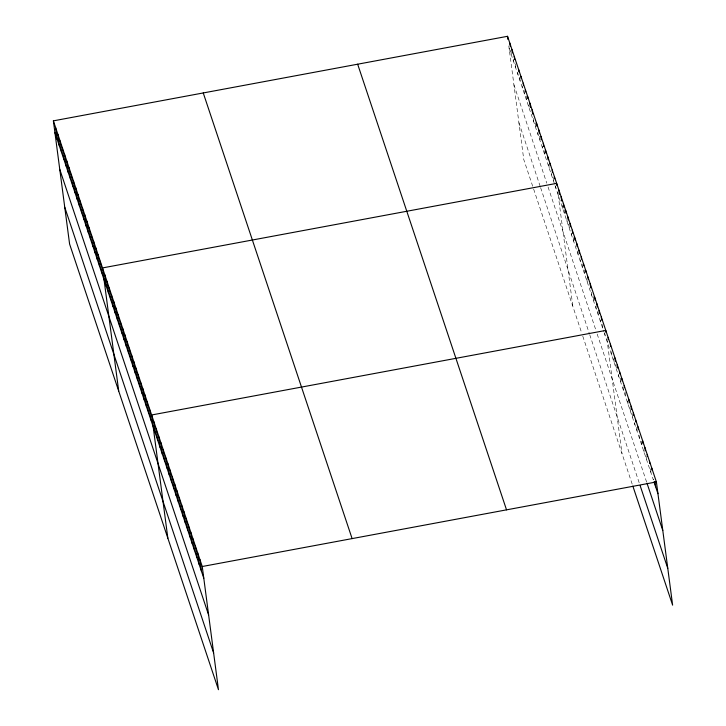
<?xml version="1.0" encoding="UTF-8"?>
<svg xmlns="http://www.w3.org/2000/svg" width="726" height="726" viewBox="0 0 726 726"><rect width="100%" height="100%" fill="white"/><g stroke="black" fill="none" stroke-linecap="round" stroke-linejoin="round"><path stroke-width="0.54" stroke-dasharray="3.63 2.72" d="M509.08 48.025L554.7 184.585M555.018 185.538L603.823 331.646M604.141 332.599L653.346 479.895L653.064 477.762M513.926 84.806L546.778 183.17M548.057 186.99L595.91 330.23M597.18 334.051L646.684 482.245M518.918 122.712L540.289 186.691M540.607 187.644L589.412 333.76M589.73 334.713L639.515 483.743M532.693 186.237L523.755 159.493L508.799 45.892M533.646 189.096L581.816 333.298M582.769 336.165L632.192 484.124M650.478 468.751L651.04 473.007M646.022 456.037L646.439 459.231M643.862 450.22L644.143 452.352M641.276 441.199L641.838 445.465M639.116 435.373L639.542 438.577M636.675 427.423L637.237 431.689M634.66 422.668L634.941 424.801M632.074 413.648L632.636 417.913M629.914 407.83L630.34 411.025M627.618 400.943L628.035 404.137M625.032 391.922L625.739 397.249M623.017 387.167L623.434 390.361M620.431 378.146L621.138 383.473M618.552 374.453L618.833 376.585M615.83 364.37L616.537 369.697M613.67 358.553L614.232 362.809M611.374 351.665L611.936 355.921M606.909 338.951L622.01 453.623M604.822 333.334L605.094 335.466M602.308 324.522L602.861 328.778M600.348 319.966L600.629 322.099M597.834 311.145L598.396 315.411M595.883 306.599L596.164 308.731M593.233 296.716L593.932 302.043M591.282 292.161L591.699 295.355M586.817 278.793L587.234 281.987M584.303 269.972L585.002 275.308M582.207 264.355L582.769 268.62M580.255 259.799L580.537 261.932M577.742 250.987L578.304 255.253M573.277 237.62L573.839 241.876M571.326 233.064L571.607 235.197M568.812 224.252L569.375 228.508M566.861 219.697L567.142 221.829M564.202 209.814L564.91 215.141M562.251 205.258L562.677 208.453M557.786 191.891L558.067 194.024M558.203 195.085L572.887 306.563M555.689 186.273L555.971 188.406M553.176 177.453L553.738 181.718M551.225 172.906L551.506 175.03M548.711 164.085L549.273 168.35M544.246 150.718L544.809 154.983M542.295 146.162L542.576 148.295M539.645 136.279L540.344 141.606M537.83 132.794L538.111 134.927M535.18 122.912L535.879 128.239M533.229 118.356L533.646 121.551M528.755 104.989L529.036 107.121M526.241 96.168L526.949 101.504M524.154 90.55L524.716 94.816M522.203 86.004L522.484 88.127M519.689 77.183L520.252 81.448M517.738 72.627L518.019 74.76M515.224 63.815L515.778 68.081M513.273 59.26L513.545 61.392M510.759 50.448L511.313 54.704"/><path stroke-width="1.09" d="M53.379 120.852L202.245 566.507L218.462 689.7L69.596 244.054L53.379 120.852L507.538 36.3L656.404 481.946L672.621 605.148L632.854 486.093M202.245 566.507L656.404 481.946M653.999 481.864L657.947 493.671M647.011 483.235L662.784 530.461M640.169 485.712L667.775 568.358M357.664 64.206L506.53 509.852M203.253 92.955L352.11 538.601M54.922 132.577L203.788 578.232M59.768 169.367L208.625 615.013M64.759 207.264L213.616 652.91M654.943 481.456L655.642 486.783M651.803 468.17L652.084 470.303M649.498 461.291L649.779 463.415M647.202 454.403L647.483 456.527M644.897 447.515L645.314 450.71M642.601 440.628L643.018 443.822M638 426.852L638.272 428.984M635.695 419.964L635.976 422.096M633.399 413.076L633.671 415.208M631.094 406.188L631.511 409.382M628.798 399.3L629.215 402.494M624.197 385.524L624.469 387.657M621.892 378.636L622.173 380.769M619.596 371.748L619.868 373.881M617.291 364.86L617.708 368.064M614.986 357.982L615.412 361.176M610.385 344.206L610.666 346.338M608.089 337.318L608.37 339.45M606.065 332.562L605.783 330.43L151.625 414.982L167.851 538.184M601.319 317.062L601.745 320.257M599.086 310.374L599.513 313.568M596.854 303.686L597.28 306.889M594.621 297.007L595.048 300.201M590.156 283.639L590.719 287.895M587.924 276.951L588.205 279.083M585.691 270.263L585.973 272.395M583.459 263.583L583.74 265.716M581.227 256.895L581.508 259.028M578.994 250.216L579.412 253.41M576.762 243.528L577.179 246.722M574.529 236.839L574.947 240.043M572.297 230.16L572.714 233.355M570.064 223.472L570.482 226.666M567.832 216.784L568.249 219.987M565.599 210.104L566.017 213.299M563.367 203.416L563.92 207.681M561.125 196.737L561.688 200.993M558.893 190.049L559.456 194.314M556.942 185.493L556.66 183.36L102.502 267.921L118.719 391.114M554.428 176.681L554.709 178.814M552.196 169.993L552.477 172.126M549.963 163.314L550.244 165.437M547.731 156.625L548.157 159.82M545.498 149.937L545.925 153.141M543.266 143.258L543.683 146.452M541.033 136.57L541.451 139.764M538.801 129.89L539.218 133.085M536.568 123.202L536.986 126.397M532.104 109.835L532.666 114.091M529.871 103.146L530.434 107.412M527.639 96.458L527.92 98.591M525.406 89.779L525.688 91.912M523.174 83.091L523.455 85.223M520.941 76.412L521.214 78.544M518.709 69.723L518.981 71.856M514.235 56.356L514.661 59.55M512.002 49.667L512.429 52.871M509.77 42.988L510.197 46.183M507.538 36.3L507.964 39.494M199.94 559.619L201.483 571.344M197.644 552.731L199.187 564.456M195.339 545.843L196.882 557.568M193.034 538.955L194.586 550.68M190.738 532.067L192.281 543.792M188.433 525.179L189.985 536.904M186.137 518.291L187.68 530.016M183.832 511.403L185.384 523.128M181.536 504.516L183.079 516.24M179.231 497.628L180.783 509.353M176.935 490.749L178.478 502.465M174.63 483.861L176.182 495.577M172.334 476.973L173.877 488.689M170.029 470.085L171.572 481.81M167.733 463.197L169.276 474.922M165.428 456.309L166.971 468.034M163.132 449.421L164.675 461.146M160.827 442.533L162.37 454.258M158.531 435.645L160.074 447.37M156.226 428.757L157.769 440.482M153.93 421.87L155.473 433.594M149.393 408.302L150.935 420.018M147.16 401.614L148.703 413.339M144.928 394.926L146.47 406.651M142.695 388.247L144.238 399.972M140.463 381.558L142.006 393.283M138.23 374.879L139.773 386.595M135.998 368.191L137.541 379.916M133.766 361.503L135.308 373.228M131.533 354.823L133.076 366.548M129.301 348.135L130.843 359.86M127.068 341.456L128.611 353.172M124.836 334.768L126.378 346.493M122.603 328.079L124.146 339.804M120.371 321.4L121.914 333.125M118.138 314.712L119.681 326.437M115.906 308.033L117.449 319.749M113.673 301.344L115.216 313.069M111.432 294.656L112.984 306.381M109.199 287.977L110.742 299.702M106.967 281.289L108.51 293.014M104.735 274.6L106.277 286.325M100.27 261.233L101.812 272.958M98.037 254.554L99.58 266.27M95.805 247.865L97.348 259.59M93.572 241.177L95.115 252.902M91.34 234.498L92.883 246.223M89.107 227.81L90.65 239.535M86.875 221.131L88.418 232.846M84.643 214.442L86.185 226.167M82.41 207.754L83.953 219.479M80.178 201.075L81.72 212.8M77.945 194.386L79.488 206.111M75.713 187.707L77.255 199.423M73.48 181.019L75.023 192.744M71.248 174.331L72.791 186.056M69.015 167.652L70.558 179.376M66.774 160.963L68.326 172.688M64.541 154.284L66.084 166M62.309 147.596L63.852 159.321M60.077 140.908L61.619 152.632M57.844 134.228L59.387 145.944M55.612 127.54L57.154 139.265"/></g></svg>
